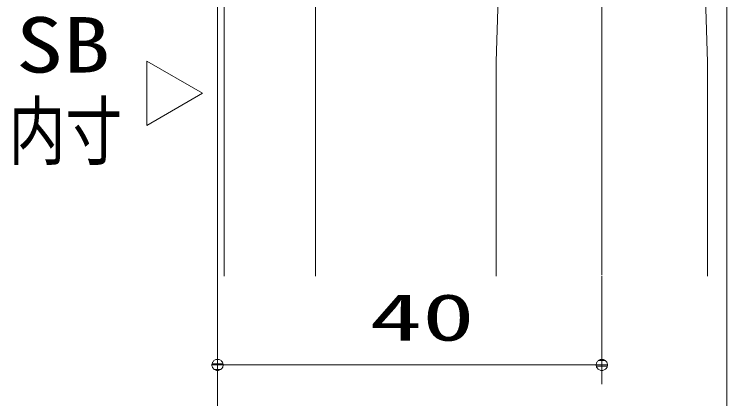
# Model space of a CAD drawing. Units: millimetres on the paper, scale 1:2. Extents: x -305 to 305, y -152 to 152.
# Drawn here: x -9.92 to 27.16, y 58.52 to 78.54 of the extents above; entities that cross this region are included whole.
import ezdxf
from ezdxf.enums import TextEntityAlignment as Align

# ---------------------------------------------------------------- set-up
doc = ezdxf.new("R2010")
doc.units = ezdxf.units.MM
doc.linetypes.add('LONG_CHAIN', pattern=[21, 18, -1, 1, -1])
doc.layers.add('0-0_TV', color=7, linetype='Continuous', lineweight=9)
doc.layers.add('0-3_0', color=7, linetype='Continuous', lineweight=9)
doc.styles.add('ＭＳ ゴシック', font='')
doc.styles.get('ＭＳ ゴシック').set_extended_font_data('MS Gothic')

# ---------------------------------------------------------------- blocks, each defined once
blk = doc.blocks.new('_DOTSMALL')
at = {"layer": '0-3_0'}
for p, q in [((0.0746, 0.1), (-0.0746, 0.1)), ((0.1223, -0.0248), (-0.1223, -0.0248))]:
    blk.add_line(p, q, dxfattribs=at)
for points in [[(0.125, 0), (0.124, 0.0157), (0.1211, 0.0311), (0.1162, 0.046), (0.1095, 0.0602), (0.1011, 0.0735), (0.0911, 0.0856), (0.0797, 0.0963), (0.067, 0.1055), (0.0532, 0.1131), (0.0386, 0.1189), (0.0234, 0.1228), (0.0078, 0.1248), (-0.0078, 0.1248), (-0.0234, 0.1228), (-0.0386, 0.1189), (-0.0532, 0.1131), (-0.067, 0.1055), (-0.0797, 0.0963), (-0.0911, 0.0856), (-0.1011, 0.0735), (-0.1095, 0.0602), (-0.1162, 0.046), (-0.1211, 0.0311), (-0.124, 0.0157), (-0.125, 0), (0, 0)], [(-0.125, 0), (-0.124, -0.0157), (-0.1211, -0.0311), (-0.1162, -0.046), (-0.1095, -0.0602), (-0.1011, -0.0735), (-0.0911, -0.0856), (-0.0797, -0.0963), (-0.067, -0.1055), (-0.0532, -0.1131), (-0.0386, -0.1189), (-0.0234, -0.1228), (-0.0078, -0.1248), (0.0078, -0.1248), (0.0234, -0.1228), (0.0386, -0.1189), (0.0532, -0.1131), (0.067, -0.1055), (0.0797, -0.0963), (0.0911, -0.0856), (0.1011, -0.0735), (0.1095, -0.0602), (0.1162, -0.046), (0.1211, -0.0311), (0.124, -0.0157), (0.125, 0), (0, 0)]]:
    blk.add_lwpolyline(points, close=True, dxfattribs=at)

msp = doc.modelspace()

# ---------------------------------------------------------------- linework, layer by layer
at = {"layer": '0-0_TV', "linetype": 'LONG_CHAIN'}
msp.add_line((20.656, 103.956), (20.656, 60.283), dxfattribs=at)
at = {"layer": '0-0_TV'}
for p, q in [((0.656, 96.144), (0.656, 64.909)), ((1.007, 96.144), (1.007, 64.909)), ((5.757, 96.144), (5.757, 64.909)), ((26.157, 76.074), (25.78, 88.202)), ((26.156, 76.074), (25.78, 88.202)), ((15.157, 76.075), (15.361, 82.644)), ((15.157, 76.075), (15.363, 82.643)), ((27.156, 80.526), (27.156, 53.077)), ((15.157, 64.909), (15.157, 76.075)), ((15.157, 64.91), (15.157, 76.075)), ((26.156, 64.91), (26.156, 76.074)), ((26.157, 64.909), (26.157, 76.074)), ((0.656, 64.909), (0.656, 59.283)), ((0.656, 64.909), (0.656, 53.077)), ((20.656, 64.909), (20.656, 59.283)), ((20.656, 60.283), (0.656, 60.283))]:
    msp.add_line(p, q, dxfattribs=at)
msp.add_lwpolyline([(-3.02, 72.754), (-0.123, 74.427), (-3.02, 76.101)], close=True, dxfattribs=at)
for centre, start, end in [((15.157, 76.075), 0, 180), ((15.157, 76.075), 178.21, 358.21), ((15.157, 76.075), 178.2227, 358.2227), ((15.157, 76.075), 0, 180), ((26.156, 76.074), 0, 180), ((26.156, 76.074), 181.7763, 1.7763), ((26.157, 76.074), 181.783, 1.783), ((26.157, 76.074), 0, 180), ((0.656, 64.909), 180, 0), ((1.007, 64.909), 180, 0), ((5.757, 64.909), 180, 0), ((15.157, 64.91), 180, 0), ((15.157, 64.909), 180, 0), ((26.156, 64.91), 180, 0), ((26.157, 64.909), 180, 0), ((20.656, 60.283), 180, 0)]:
    msp.add_arc(centre, 0.0004, start, end, dxfattribs=at)

# ---------------------------------------------------------------- block references
at = {"layer": '0-0_TV', "xscale": 2.32, "yscale": 2.32, "rotation": 180}
msp.add_blockref('_DOTSMALL', (0.656, 60.283), dxfattribs=at)
at = {"layer": '0-0_TV', "xscale": 2.32, "yscale": 2.32}
msp.add_blockref('_DOTSMALL', (20.656, 60.283), dxfattribs=at)

# ---------------------------------------------------------------- texts
at = {"layer": '0-0_TV', "style": 'ＭＳ ゴシック'}
for s, height, width, p in [('SB', 2.889, 1.25, (-9.84, 74.64)), ('内寸', 2.889, 0.75, (-10.215, 70.144)), ('40', 2.441, 1.65, (8.561, 60.813))]:
    msp.add_text(s, height=height, dxfattribs=dict(at, width=width)).set_placement(p, align=Align.BOTTOM_LEFT)

doc.saveas('drawing.dxf')
